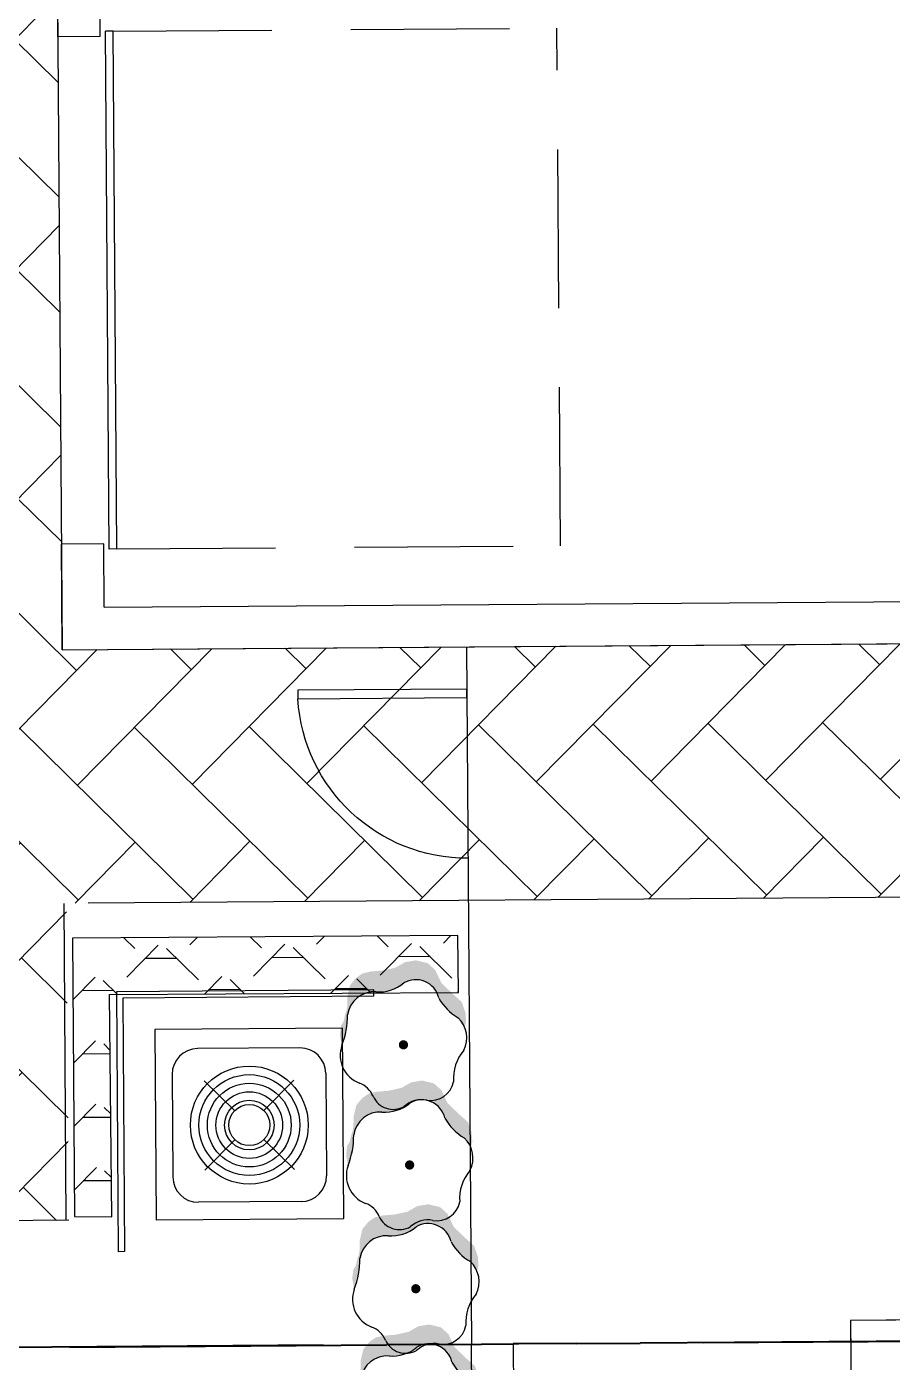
# Model space of a CAD drawing. Header units: feet. Extents: x 919634 to 928945, y 707022 to 708026.
# Drawn here: x 921010.41 to 921024.07, y 707142.37 to 707163.43 of the extents above; entities that cross this region are included whole.
import ezdxf

# ---------------------------------------------------------------- set-up
doc = ezdxf.new("R2010")
doc.units = ezdxf.units.FT
doc.header["$LTSCALE"] = 20
doc.header["$MEASUREMENT"] = 0
doc.linetypes.add('Site Plan$0$HIDDEN2', pattern=[0.1875, 0.125, -0.0625])
doc.linetypes.add('Site Plan$0$PHANTOM2', pattern=[1.25, 0.625, -0.125, 0.125, -0.125, 0.125, -0.125])
for name, color, linetype in [('-u-site-xref', 7, 'Continuous'), ('Site Plan$0$-u-site-bldg_interior', 252, 'Continuous'), ('Site Plan$0$-u-site-fence', 4, 'Site Plan$0$FENCELINE1'), ('Site Plan$0$A-DOOR-EXT_WINDOWS', 253, 'Continuous'), ('Site Plan$0$A-HVAC-EXT', 253, 'Continuous'), ('Site Plan$0$SP-BLDG-ROOF ABOVE', 4, 'Site Plan$0$HIDDEN2'), ('Site Plan$0$SP-LOT PAVERS', 254, 'Continuous'), ('x-RL TH6-LP Block$0$L-002', 253, 'Continuous'), ('x-RL TH6-LP Block$0$LK-SHRB-035M', 253, 'Continuous'), ('x-RL TH6-LP Block$0$LK-SHRB-TRNK', 253, 'Continuous'), ('x-RL TH6-LP Block$0$LP-PATT-SHAR', 253, 'Continuous'), ('x-RL TH6-LP Block$0$LP-SHAR-BRDR-CONT', 253, 'Continuous'), ('x-RL TH6-LP Block$0$LP-SHRB', 253, 'Continuous')]:
    doc.layers.add(name, color=color, linetype=linetype)
for name, color, linetype, lineweight in [('Site Plan$0$SP-LOT LINES', 252, 'Site Plan$0$PHANTOM2', 40), ('Site Plan$0$SP-SIDEWALK', 2, 'Continuous', 25), ('SP-BUILDING-FOOTPRINT', 1, 'Continuous', 25)]:
    doc.layers.add(name, color=color, linetype=linetype, lineweight=lineweight)
doc.layers.add('x-RL TH6-LP Block$0$LK-SHRB-SHAD', color=253, linetype='Continuous', plot=False)
doc.layers.get('-u-site-xref').off()
doc.linetypes.add('Site Plan$0$FENCELINE1', pattern='A,0.25,-0.1,[133,ltypeshp.shx,S=0.1,R=0,X=-0.1,Y=0],-0.1,1', length=1.45)

# ---------------------------------------------------------------- blocks, each defined once
blk = doc.blocks.new('Site Plan$0$A$C11AE1C12')
at = {"layer": 'Site Plan$0$A-HVAC-EXT'}
for p, q in [((44.00000011394877, 44.54105635897122), (1.139487721957266e-07, 44.54105635897122)), ((1.139487721957266e-07, 44.54105635897122), (1.139487721957266e-07, 2.501133167243097e-06)), ((44.00000011394877, 2.501133167243097e-06), (44.00000011394877, 44.54105635897122)), ((34.00000011394877, 40.00000250113317), (10.00000011394877, 40.00000250113317)), ((4.000000113948772, 34.00000250113317), (4.000000113948772, 10.00000250113317)), ((18.5977306969362, 25.40227191814392), (11.52666288505861, 32.47333973002787)), ((25.40226953096135, 25.40227191814392), (32.47333734284621, 32.47333973002787)), ((40.00000011394877, 34.00000250113317), (40.00000011394877, 10.00000250113317)), ((11.52666288505861, 11.52666527223846), (18.5977306969362, 18.59773308412241)), ((32.47333734284621, 11.52666527223846), (25.40226953096135, 18.59773308412241)), ((34.00000011394877, 4.000002501133167), (10.00000011394877, 4.000002501133167)), ((1.139487721957266e-07, 2.501133167243097e-06), (44.00000011394877, 2.501133167243097e-06))]:
    blk.add_line(p, q, dxfattribs=at)
for radius in [13.81153555240985, 11.81153555240985, 9.81153555240985, 7.81153555240985, 5.81153555240985, 4.81153555240985]:
    blk.add_circle((22.00000011394877, 22.00000250113317), radius, dxfattribs=at)
for centre, start, end in [((10.00000011394877, 34.00000250113317), 90, 180), ((34.00000011394877, 34.00000250113317), 0, 90), ((10.00000011394877, 10.00000250113317), 180, 270), ((34.00000011394877, 10.00000250113317), 270, 0)]:
    blk.add_arc(centre, 6, start, end, dxfattribs=at)
blk = doc.blocks.new('Site Plan$0$A$C05C92244')
at = {"layer": 'Site Plan$0$A-DOOR-EXT_WINDOWS'}
blk.add_lwpolyline([(32.00389335552609, 32.04769828175449), (32.00389335552609, 0.04381521808500111), (30.40369920234298, 0.04381521808500111), (30.40369920234298, 32.04769828175449)], close=True, dxfattribs=at)
blk.add_arc((32.07979910527501, 32.07980389018303), 32.07980487913881, 180.0573418751565, 267.0050566959838, dxfattribs=at)
blk = doc.blocks.new('Site Plan')
at = {"layer": 'Site Plan$0$SP-LOT PAVERS'}
h = blk.add_hatch(dxfattribs=at)
h.set_pattern_fill('AR-HBONE', color=256, scale=0.32, angle=-89.58178215075662)
h.set_pattern_definition([(315.4182178492434, (0, 0), (1.810145136983853, 0.01321298806884015), [3.84, -1.28]), (45.41821784924338, (0.9116790626081567, -0.8984660745381309), (1.810145136983853, 0.01321298806884), [3.84, -1.28])])
h.paths.add_polyline_path([(921011.0742972601, 707144.6047238099), (920991.0747676169, 707144.4618016653), (920990.9389918532, 707163.4613165258), (921010.8991621824, 707163.6038919752), (921010.9706235597, 707153.6040844824), (921031.2201055855, 707153.7489213148), (921031.2963310342, 707143.0824628564), (921026.9631486626, 707143.0514967423), (921026.915508391, 707149.717944584), (921011.0385676002, 707149.6044835942)])
at = {"layer": 'Site Plan$0$-u-site-bldg_interior'}
for p, q in [((921010.9015446623, 707163.2705043239, 2.697553342125345e-08), (921010.8920165385, 707164.6038036123, 2.697553342125345e-08)), ((921011.5681943065, 707163.2752683858, 2.697553342125345e-08), (921011.5610482136, 707164.275242852, 2.697553342125345e-08)), ((921011.7759268127, 707163.3600883605, 2.697553342125345e-08), (921011.6509300043, 707163.359195099, 2.697553342125345e-08)), ((921011.7092897624, 707155.1927369571, 2.697553342125345e-08), (921011.6509300043, 707163.359195099, 2.697553342125345e-08)), ((921011.8342865708, 707155.1936302187, 2.697553342125345e-08), (921011.7759268127, 707163.3600883605, 2.697553342125345e-08)), ((921011.5681943065, 707163.2752683858, 2.697553342125345e-08), (921010.9015446623, 707163.2705043239, 2.697553342125345e-08)), ((921011.6253630491, 707155.275472655, 2.697553342125345e-08), (921010.958713405, 707155.2707085931, 2.697553342125345e-08)), ((921010.9706235597, 707153.6040844824, 2.697553342125345e-08), (921010.958713405, 707155.2707085931, 2.697553342125345e-08)), ((921011.6325091419, 707154.2754981886, 2.697553342125345e-08), (921011.6253630491, 707155.275472655, 2.697553342125345e-08)), ((921011.8342865708, 707155.1936302187, 2.697553342125345e-08), (921011.7092897624, 707155.1927369571, 2.697553342125345e-08)), ((921011.6325091419, 707154.2754981886, 2.697553342125345e-08), (921027.6086771014, 707154.3897325883, 2.697553342125345e-08)), ((921010.9706235597, 707153.6040844824, 2.697553342125345e-08), (921027.6134411633, 707153.723082944, 2.697553342125345e-08)), ((921030.9554321346, 707143.0800266992, 2.697553342125345e-08), (921023.4116118965, 707143.0261164829, 2.697553752533984e-08)), ((921023.4116118965, 707143.0261164829, 2.697553752533984e-08), (921023.430668144, 707140.359517906, 2.697553752533984e-08))]:
    blk.add_line(p, q, dxfattribs=at)
at = {"layer": 'Site Plan$0$-u-site-fence', "ltscale": 0.15}
for p, q in [((921017.3506851267, 707153.6497275487, 2.697553471474746e-08), (921017.4292915843, 707142.6500872802, 2.697553471474746e-08)), ((921017.4292959324, 707142.6499882167, 2.697553752533984e-08), (921023.4142402046, 707142.6926435279, 2.697553752533984e-08))]:
    blk.add_line(p, q, dxfattribs=at)
at = {"layer": 'Site Plan$0$-u-site-fence', "ltscale": 0.15, "elevation": 2.697553752533984e-08}
blk.add_lwpolyline([(921017.5034487759, 707131.6502724006), (921017.4293046216, 707142.6500232193)], dxfattribs=at)
at = {"layer": 'Site Plan$0$SP-BLDG-ROOF ABOVE'}
for p, q in [((921011.7759268127, 707163.3600883605, 2.697553342125345e-08), (921018.7757480771, 707163.4101110103, 2.697553342125345e-08)), ((921018.8341078352, 707155.2436528686, 2.697553342125345e-08), (921018.7757480771, 707163.4101110103, 2.697553342125345e-08)), ((921011.8342865708, 707155.1936302187, 2.697553342125345e-08), (921018.8341078352, 707155.2436528686, 2.697553342125345e-08)), ((921011.8343273634, 707155.1935638073, 2.697553342125345e-08), (921018.8341486279, 707155.2435864571, 2.697553342125345e-08))]:
    blk.add_line(p, q, dxfattribs=at)
at = {"layer": 'Site Plan$0$SP-BLDG-ROOF ABOVE', "elevation": 2.697553752533984e-08}
blk.add_lwpolyline([(921018.0884177539, 707142.6546858455), (921018.1670239712, 707131.6550792046)], dxfattribs=at)
at = {"layer": 'Site Plan$0$SP-LOT LINES', "ltscale": 0.4, "elevation": 2.697553752533984e-08}
for points in [[(921084.9294455975, 707165.1330237183), (921085.0866596398, 707143.1335854585), (920991.0890598026, 707142.4618527323), (920990.9318457603, 707164.4612909921)], [(921085.0866596398, 707143.1335854585), (921085.2438736821, 707121.1341471988), (920991.246273845, 707120.4624144726), (920991.0890598026, 707142.4618527323)]]:
    blk.add_lwpolyline(points, close=True, dxfattribs=at)
at = {"layer": 'Site Plan$0$SP-SIDEWALK'}
for p, q in [((921026.915508391, 707149.717944584, 2.697553342125345e-08), (921011.3794261838, 707149.6069194634, 2.697553752533984e-08)), ((921011.0349375557, 707144.6044425344, 2.69755367689106e-08), (921010.9992078958, 707149.6042023187, 2.69755367689106e-08)), ((921015.8891062831, 707148.2392240391, 2.697553768795202e-08), (921011.8258574408, 707148.2101869443, 2.697553768795202e-08)), ((921011.8258574408, 707148.2101869443, 2.697553768795202e-08), (921011.8551568288, 707144.1102346411, 2.697553768795202e-08)), ((921015.8898208924, 707148.1392265925, 2.697553768795202e-08), (921015.8891062831, 707148.2392240391, 2.697553768795202e-08)), ((921015.8898208924, 707148.1392265925, 2.697553768795202e-08), (921011.9265694967, 707148.110904107, 2.697553768795202e-08)), ((921011.9265694967, 707148.110904107, 2.697553768795202e-08), (921011.9551542753, 707144.1109492504, 2.697553768795202e-08)), ((921011.074256944, 707144.6047235217, 2.697553752533984e-08), (920991.0747676169, 707144.4618016651, 2.697553752533984e-08)), ((921011.9551542753, 707144.1109492504, 2.697553768795202e-08), (921011.8551568288, 707144.1102346411, 2.697553768795202e-08))]:
    blk.add_line(p, q, dxfattribs=at)
at = {"layer": 'Site Plan$0$-u-site-fence', "xscale": -0.08333333333333334, "yscale": 0.08333333333333334, "zscale": 0.08333333333333333, "rotation": 270.4094444441301}
blk.add_blockref('Site Plan$0$A$C05C92244', (921014.7039327001, 707150.297311244, 2.697553342125345e-08), dxfattribs=at)
at = {"layer": 'Site Plan$0$A-HVAC-EXT', "extrusion": (0, 0, -1), "xscale": -0.06735359270068556, "yscale": 0.06735359270068556, "zscale": -0.06735359270068556, "rotation": 359.5905555558699}
blk.add_blockref('Site Plan$0$A$C11AE1C12', (-921012.4515680483, 707144.6145663527, -2.697553768795202e-08), dxfattribs=at)
blk = doc.blocks.new('x-RL TH6-LP Block$0$SHRUB-LRG-003')
at = {"layer": 'x-RL TH6-LP Block$0$LK-SHRB-SHAD'}
blk.add_hatch(color=256, dxfattribs=at).paths.add_polyline_path([(0.5823448908860502, 0.3294315330898989), (0.5474295743357604, 0.3798421583341067), (0.4893238386986631, 0.4296183674934504), (0.400550371658305, 0.4519936910694149), (0.3208870769566605, 0.4544816724315837), (0.2860343821121365, 0.4594576421304382), (0.2561606452339937, 0.4694095780408851), (0.2486922110144558, 0.4718975594030503), (0.1889447372581845, 0.4868254650123554), (0.1590710003800417, 0.5067293333459943), (0.11923935302916, 0.511705303044856), (0.1018130083369986, 0.5141932878942725), (0.07193927145885759, 0.5141932878942725), (0.007212845196280071, 0.5017533671343983), (0.08312134347994338, 0.472746950344888, 0.0648646510172338), (0.2481422112722598, 0.4529773142842117, -0.006063235190741959), (0.2533806476452352, 0.4520754065480297), (0.2561606452339902, 0.4519936910694149), (0.2585664089195543, 0.4510528702587173, -0.1298769770943451), (0.3586502616521212, 0.400835352371999), (0.368187158527018, 0.3947700604561533), (0.4129977638442224, 0.342522399541739), (0.4175474829881125, 0.3167561325976109, -0.1111018158062776), (0.4322477985017148, 0.2216692041627049, 0.003608637105293954), (0.431885593835192, 0.2171288508789928), (0.4421116295042538, 0.1115232379830715, 0.01201918114312195), (0.4464416540740839, 0.0969859283029848), (0.4827031480732327, 0.02903643405529621), (0.4970634082651255, 0.001177367000945395, 0.007063647914282343), (0.5026189744786382, -0.00579533988766201, -0.04880061465009704), (0.518194794484776, -0.03981776106626), (0.5250242771372431, -0.05306703459047668), (0.5250242771372431, -0.06513047457167076, -0.09793779078480093), (0.5250242771372431, -0.1396888812866095), (0.5250242771372431, -0.1575623564192981), (0.5158012560104854, -0.1715592789416718, -0.1076578746823846), (0.4707952584374393, -0.2398607012645968), (0.4578083691614321, -0.2595696968859471), (0.370676634780164, -0.2919134859794639), (0.2686080374199129, -0.3665530000769373), (0.2138395216300193, -0.4511444535721196), (0.1441341374010587, -0.5009041296371031), (0.1864552610050332, -0.51085606554755), (0.258650126947229, -0.5058800993359576), (0.344995822146057, -0.4763531505789693), (0.4105082821309782, -0.4038727588693121), (0.5001294927654047, -0.3118173578003578), (0.6071770480920389, -0.2620576782481194), (0.6619994876735564, -0.2016774924870717), (0.6854234018013692, -0.1064774068995753), (0.6719034798147039, -0.01823526064753622), (0.6270928744974942, 0.06138022314879166), (0.6046875718388893, 0.1658755449776095), (0.597219137619355, 0.2629069157454111)])
at = {"layer": 'x-RL TH6-LP Block$0$LK-SHRB-035M'}
for centre, radius, start, end in [((-0.08377323303944628, 0.2740128446012911), 0.2410148314504328, 69.66030257962692, 159.1136661743777), ((0.2415069132607339, 1.096206151856169), 0.643263060235758, 247.94846777484, 270.5910199691075), ((0.2135752346658641, 0.2365424991404126), 0.219177793304975, 356.1089469460938, 80.92588036899473), ((-0.4874905437243253, 0.4274506444509889), 0.1908777990837059, 291.9961274456699, 339.2865678889345), ((-0.344252865652015, 0.08553475810634126), 0.1798612492954901, 113.5090499786346, 209.6004086586038), ((0.7466102499786107, 0.1943064552262719), 0.315551059145618, 175.025396269356, 219.3558172424028), ((-0.6576237495174588, -0.1441039940954916), 0.2108728950657779, 348.5773534052316, 41.88863027199043), ((0.3365289680545622, -0.1024096779291419), 0.1921463519017287, 283.2700858267119, 30.18650749245084), ((-0.2650016799213013, -0.2198436052661243), 0.189005064244361, 169.6436695143775, 258.5100727003759), ((0.5861506970211963, -0.6644766057150449), 0.4288702278534303, 119.0130174089596, 149.3178692318652), ((-0.2765590912944358, -0.7487424786725079), 0.3446705058437789, 48.53128869969252, 94.3414469668017), ((0.05444515316131593, -0.2900011770142932), 0.2252759235935523, 242.8610345167374, 316.301893373953)]:
    blk.add_arc(centre, radius, start, end, dxfattribs=at)
at = {"layer": 'x-RL TH6-LP Block$0$LK-SHRB-TRNK', "const_width": 0.0375}
blk.add_lwpolyline([(-0.01875000000000071, 0, 1), (0.01875000000000071, 0, 1)], format="xyb", close=True, dxfattribs=at)
blk = doc.blocks.new('x-RL TH6-LP Block', base_point=(1241.69948305884, -21.8293156442694))
at = {"layer": 'x-RL TH6-LP Block$0$LP-PATT-SHAR'}
h = blk.add_hatch(dxfattribs=at)
h.set_pattern_fill('LAFX-A435-CHAINLINK', color=256, scale=10, pattern_type=2)
h.set_pattern_definition([(45, (1297.085487132592, 46.94415478660792), (0, 10.0000000000064), [0.7071099999999999, -13.4350288425]), (45, (1295.085487132592, 46.94415478660792), (0, 10.0000000000064), [0.7071099999999999, -13.4350288425]), (45, (1297.085487132592, 48.94415478660792), (0, 10.0000000000064), [0.7071099999999999, -13.4350288425]), (45, (1296.585487132592, 49.94415478660792), (0, 10.0000000000064), [0.7071099999999999, -13.4350288425]), (45, (1293.085487132592, 46.94415478660792), (0, 10.0000000000064), [0.7071099999999999, -13.4350288425]), (45, (1295.085487132592, 48.94415478660792), (0, 10.0000000000064), [0.7071099999999999, -13.4350288425]), (45, (1297.085487132592, 50.94415478660792), (0, 10.0000000000064), [0.7071099999999999, -13.4350288425]), (45, (1295.585487132592, 49.94415478660792), (0, 10.0000000000064), [0.7071099999999999, -13.4350288425]), (45, (1296.585487132592, 51.94415478660792), (0, 10.0000000000064), [0.7071099999999999, -13.4350288425]), (45, (1294.585487132592, 49.94415478660792), (0, 10.0000000000064), [0.7071099999999999, -13.4350288425]), (45, (1293.085487132592, 48.94415478660792), (0, 10.0000000000064), [0.7071099999999999, -13.4350288425]), (45, (1295.085487132592, 50.94415478660792), (0, 10.0000000000064), [0.7071099999999999, -13.4350288425]), (45, (1297.085487132592, 52.94415478660792), (0, 10.0000000000064), [0.7071099999999999, -13.4350288425]), (45, (1293.585487132592, 49.94415478660792), (0, 10.0000000000064), [0.7071099999999999, -13.4350288425]), (45, (1295.585487132592, 51.94415478660792), (0, 10.0000000000064), [0.7071099999999999, -13.4350288425]), (45, (1294.585487132592, 51.94415478660792), (0, 10.0000000000064), [0.7071099999999999, -13.4350288425]), (45, (1296.585487132592, 53.94415478660792), (0, 10.0000000000064), [0.7071099999999999, -13.4350288425]), (45, (1293.085487132592, 50.94415478660792), (0, 10.0000000000064), [0.7071099999999999, -13.4350288425]), (45, (1295.085487132592, 52.94415478660792), (0, 10.0000000000064), [0.7071099999999999, -13.4350288425]), (45, (1293.585487132592, 51.94415478660792), (0, 10.0000000000064), [0.7071099999999999, -13.4350288425]), (45, (1295.585487132592, 53.94415478660792), (0, 10.0000000000064), [0.7071099999999999, -13.4350288425]), (45, (1296.585487132592, 55.94415478660792), (0, 10.0000000000064), [0.7071099999999999, -13.4350288425]), (45, (1294.585487132592, 53.94415478660792), (0, 10.0000000000064), [0.7071099999999999, -13.4350288425]), (45, (1293.085487132592, 52.94415478660792), (0, 10.0000000000064), [0.7071099999999999, -13.4350288425]), (45, (1293.585487132592, 53.94415478660792), (0, 10.0000000000064), [0.7071099999999999, -13.4350288425]), (45, (1295.585487132592, 55.94415478660792), (0, 10.0000000000064), [0.7071099999999999, -13.4350288425]), (45, (1294.585487132592, 55.94415478660792), (0, 10.0000000000064), [0.7071099999999999, -13.4350288425]), (45, (1293.085487132592, 54.94415478660792), (0, 10.0000000000064), [0.7071099999999999, -13.4350288425]), (45, (1293.585487132592, 55.94415478660792), (0, 10.0000000000064), [0.7071099999999999, -13.4350288425]), (45, (1292.085487132592, 54.94415478660792), (0, 10.0000000000064), [0.7071099999999999, -13.4350288425]), (45, (1296.585487132592, 47.94415478660792), (0, 10.0000000000064), [0.7071099999999999, -13.4350288425]), (45, (1295.585487132592, 47.94415478660792), (0, 10.0000000000064), [0.7071099999999999, -13.4350288425]), (45, (1294.585487132592, 47.94415478660792), (0, 10.0000000000064), [0.7071099999999999, -13.4350288425]), (45, (1293.585487132592, 47.94415478660792), (0, 10.0000000000064), [0.7071099999999999, -13.4350288425]), (45, (1292.085487132592, 46.94415478660792), (0, 10.0000000000064), [0.7071099999999999, -13.4350288425]), (45, (1291.085487132592, 46.94415478660792), (0, 10.0000000000064), [0.7071099999999999, -13.4350288425]), (45, (1292.085487132592, 48.94415478660792), (0, 10.0000000000064), [0.7071099999999999, -13.4350288425]), (45, (1290.085487132592, 46.94415478660792), (0, 10.0000000000064), [0.7071099999999999, -13.4350288425]), (45, (1292.585487132592, 49.94415478660792), (0, 10.0000000000064), [0.7071099999999999, -13.4350288425]), (45, (1291.085487132592, 48.94415478660792), (0, 10.0000000000064), [0.7071099999999999, -13.4350288425]), (45, (1289.085487132592, 46.94415478660792), (0, 10.0000000000064), [0.7071099999999999, -13.4350288425]), (45, (1291.585487132592, 49.94415478660792), (0, 10.0000000000064), [0.7071099999999999, -13.4350288425]), (45, (1292.085487132592, 50.94415478660792), (0, 10.0000000000064), [0.7071099999999999, -13.4350288425]), (45, (1290.085487132592, 48.94415478660792), (0, 10.0000000000064), [0.7071099999999999, -13.4350288425]), (45, (1288.085487132592, 46.94415478660792), (0, 10.0000000000064), [0.7071099999999999, -13.4350288425]), (45, (1292.585487132592, 51.94415478660792), (0, 10.0000000000064), [0.7071099999999999, -13.4350288425]), (45, (1290.585487132592, 49.94415478660792), (0, 10.0000000000064), [0.7071099999999999, -13.4350288425]), (45, (1291.085487132592, 50.94415478660792), (0, 10.0000000000064), [0.7071099999999999, -13.4350288425]), (45, (1289.085487132592, 48.94415478660792), (0, 10.0000000000064), [0.7071099999999999, -13.4350288425]), (45, (1291.585487132592, 51.94415478660792), (0, 10.0000000000064), [0.7071099999999999, -13.4350288425]), (45, (1289.585487132592, 49.94415478660792), (0, 10.0000000000064), [0.7071099999999999, -13.4350288425]), (45, (1292.085487132592, 52.94415478660792), (0, 10.0000000000064), [0.7071099999999999, -13.4350288425]), (45, (1290.085487132592, 50.94415478660792), (0, 10.0000000000064), [0.7071099999999999, -13.4350288425]), (45, (1288.085487132592, 48.94415478660792), (0, 10.0000000000064), [0.7071099999999999, -13.4350288425]), (45, (1292.585487132592, 53.94415478660792), (0, 10.0000000000064), [0.7071099999999999, -13.4350288425]), (45, (1290.585487132592, 51.94415478660792), (0, 10.0000000000064), [0.7071099999999999, -13.4350288425]), (45, (1288.585487132592, 49.94415478660792), (0, 10.0000000000064), [0.7071099999999999, -13.4350288425]), (45, (1291.085487132592, 52.94415478660792), (0, 10.0000000000064), [0.7071099999999999, -13.4350288425]), (45, (1289.085487132592, 50.94415478660792), (0, 10.0000000000064), [0.7071099999999999, -13.4350288425]), (45, (1291.585487132592, 53.94415478660792), (0, 10.0000000000064), [0.7071099999999999, -13.4350288425]), (45, (1289.585487132592, 51.94415478660792), (0, 10.0000000000064), [0.7071099999999999, -13.4350288425]), (45, (1287.585487132592, 49.94415478660792), (0, 10.0000000000064), [0.7071099999999999, -13.4350288425]), (45, (1290.085487132592, 52.94415478660792), (0, 10.0000000000064), [0.7071099999999999, -13.4350288425]), (45, (1288.085487132592, 50.94415478660792), (0, 10.0000000000064), [0.7071099999999999, -13.4350288425]), (45, (1292.585487132592, 55.94415478660792), (0, 10.0000000000064), [0.7071099999999999, -13.4350288425]), (45, (1290.585487132592, 53.94415478660792), (0, 10.0000000000064), [0.7071099999999999, -13.4350288425]), (45, (1288.585487132592, 51.94415478660792), (0, 10.0000000000064), [0.7071099999999999, -13.4350288425]), (45, (1289.085487132592, 52.94415478660792), (0, 10.0000000000064), [0.7071099999999999, -13.4350288425]), (45, (1291.585487132592, 55.94415478660792), (0, 10.0000000000064), [0.7071099999999999, -13.4350288425]), (45, (1289.585487132592, 53.94415478660792), (0, 10.0000000000064), [0.7071099999999999, -13.4350288425]), (45, (1287.585487132592, 51.94415478660792), (0, 10.0000000000064), [0.7071099999999999, -13.4350288425]), (45, (1288.085487132592, 52.94415478660792), (0, 10.0000000000064), [0.7071099999999999, -13.4350288425]), (45, (1290.585487132592, 55.94415478660792), (0, 10.0000000000064), [0.7071099999999999, -13.4350288425]), (45, (1288.585487132592, 53.94415478660792), (0, 10.0000000000064), [0.7071099999999999, -13.4350288425]), (45, (1289.085487132592, 54.94415478660792), (0, 10.0000000000064), [0.7071099999999999, -13.4350288425]), (45, (1289.585487132592, 55.94415478660792), (0, 10.0000000000064), [0.7071099999999999, -13.4350288425]), (45, (1287.585487132592, 53.94415478660792), (0, 10.0000000000064), [0.7071099999999999, -13.4350288425]), (45, (1288.085487132592, 54.94415478660792), (0, 10.0000000000064), [0.7071099999999999, -13.4350288425]), (45, (1288.585487132592, 55.94415478660792), (0, 10.0000000000064), [0.7071099999999999, -13.4350288425]), (45, (1287.585487132592, 55.94415478660792), (0, 10.0000000000064), [0.7071099999999999, -13.4350288425]), (45, (1292.585487132592, 47.94415478660792), (0, 10.0000000000064), [0.7071099999999999, -13.4350288425]), (45, (1291.585487132592, 47.94415478660792), (0, 10.0000000000064), [0.7071099999999999, -13.4350288425]), (45, (1290.585487132592, 47.94415478660792), (0, 10.0000000000064), [0.7071099999999999, -13.4350288425]), (45, (1289.585487132592, 47.94415478660792), (0, 10.0000000000064), [0.7071099999999999, -13.4350288425]), (45, (1288.585487132592, 47.94415478660792), (0, 10.0000000000064), [0.7071099999999999, -13.4350288425]), (45, (1287.585487132592, 47.94415478660792), (0, 10.0000000000064), [0.7071099999999999, -13.4350288425]), (45, (1296.085487132592, 46.94415478660792), (0, 10.0000000000064), [0.7071099999999999, -13.4350288425]), (45, (1296.085487132592, 48.94415478660792), (0, 10.0000000000064), [0.7071099999999999, -13.4350288425]), (45, (1294.085487132592, 46.94415478660792), (0, 10.0000000000064), [0.7071099999999999, -13.4350288425]), (45, (1296.085487132592, 50.94415478660792), (0, 10.0000000000064), [0.7071099999999999, -13.4350288425]), (45, (1294.085487132592, 48.94415478660792), (0, 10.0000000000064), [0.7071099999999999, -13.4350288425]), (45, (1296.085487132592, 52.94415478660792), (0, 10.0000000000064), [0.7071099999999999, -13.4350288425]), (45, (1294.085487132592, 50.94415478660792), (0, 10.0000000000064), [0.7071099999999999, -13.4350288425]), (45, (1297.085487132592, 54.94415478660792), (0, 10.0000000000064), [0.7071099999999999, -13.4350288425]), (45, (1296.085487132592, 54.94415478660792), (0, 10.0000000000064), [0.7071099999999999, -13.4350288425]), (45, (1294.085487132592, 52.94415478660792), (0, 10.0000000000064), [0.7071099999999999, -13.4350288425]), (45, (1295.085487132592, 54.94415478660792), (0, 10.0000000000064), [0.7071099999999999, -13.4350288425]), (45, (1294.085487132592, 54.94415478660792), (0, 10.0000000000064), [0.7071099999999999, -13.4350288425]), (45, (1291.085487132592, 54.94415478660792), (0, 10.0000000000064), [0.7071099999999999, -13.4350288425]), (45, (1290.085487132592, 54.94415478660792), (0, 10.0000000000064), [0.7071099999999999, -13.4350288425]), (90, (1297.585487132592, 55.44415478660792), (-10, 6.123233995736766e-16), [0.5, -9.5]), (90, (1297.585487132592, 47.44415478660792), (-10, 6.123233995736766e-16), [0.5, -9.5]), (90, (1297.585487132592, 49.44415478660792), (-10, 6.123233995736766e-16), [0.5, -9.5]), (90, (1297.585487132592, 51.44415478660792), (-10, 6.123233995736766e-16), [0.5, -9.5]), (90, (1297.585487132592, 53.44415478660792), (-10, 6.123233995736766e-16), [0.5, -9.5]), (90, (1297.085487132592, 48.44415478660792), (-10, 6.123233995736766e-16), [0.5, -9.5]), (90, (1297.085487132592, 50.44415478660792), (-10, 6.123233995736766e-16), [0.5, -9.5]), (90, (1297.085487132592, 52.44415478660792), (-10, 6.123233995736766e-16), [0.5, -9.5]), (90, (1297.085487132592, 54.44415478660792), (-10, 6.123233995736766e-16), [0.5, -9.5]), (90, (1297.085487132592, 56.44415478660792), (-10, 6.123233995736766e-16), [0.5, -9.5]), (90, (1296.585487132592, 47.44415478660792), (-10, 6.123233995736766e-16), [0.5, -9.5]), (90, (1296.585487132592, 49.44415478660792), (-10, 6.123233995736766e-16), [0.5, -9.5]), (90, (1296.585487132592, 51.44415478660792), (-10, 6.123233995736766e-16), [0.5, -9.5]), (90, (1296.585487132592, 53.44415478660792), (-10, 6.123233995736766e-16), [0.5, -9.5]), (90, (1296.585487132592, 55.44415478660792), (-10, 6.123233995736766e-16), [0.5, -9.5]), (90, (1296.585487132592, 47.44415478660792), (-10, 6.123233995736766e-16), [0.5, -9.5]), (90, (1296.585487132592, 49.44415478660792), (-10, 6.123233995736766e-16), [0.5, -9.5]), (90, (1296.585487132592, 51.44415478660792), (-10, 6.123233995736766e-16), [0.5, -9.5]), (90, (1296.585487132592, 53.44415478660792), (-10, 6.123233995736766e-16), [0.5, -9.5]), (90, (1296.585487132592, 55.44415478660792), (-10, 6.123233995736766e-16), [0.5, -9.5]), (90, (1296.085487132592, 48.44415478660792), (-10, 6.123233995736766e-16), [0.5, -9.5]), (90, (1296.085487132592, 50.44415478660792), (-10, 6.123233995736766e-16), [0.5, -9.5]), (90, (1296.085487132592, 52.44415478660792), (-10, 6.123233995736766e-16), [0.5, -9.5]), (90, (1296.085487132592, 54.44415478660792), (-10, 6.123233995736766e-16), [0.5, -9.5]), (90, (1296.085487132592, 56.44415478660792), (-10, 6.123233995736766e-16), [0.5, -9.5]), (90, (1295.585487132592, 47.44415478660792), (-10, 6.123233995736766e-16), [0.5, -9.5]), (90, (1295.585487132592, 47.44415478660792), (-10, 6.123233995736766e-16), [0.5, -9.5]), (90, (1295.585487132592, 49.44415478660792), (-10, 6.123233995736766e-16), [0.5, -9.5]), (90, (1295.585487132592, 49.44415478660792), (-10, 6.123233995736766e-16), [0.5, -9.5]), (90, (1295.585487132592, 51.44415478660792), (-10, 6.123233995736766e-16), [0.5, -9.5]), (90, (1295.585487132592, 51.44415478660792), (-10, 6.123233995736766e-16), [0.5, -9.5]), (90, (1295.585487132592, 53.44415478660792), (-10, 6.123233995736766e-16), [0.5, -9.5]), (90, (1295.585487132592, 53.44415478660792), (-10, 6.123233995736766e-16), [0.5, -9.5]), (90, (1295.585487132592, 55.44415478660792), (-10, 6.123233995736766e-16), [0.5, -9.5]), (90, (1295.585487132592, 55.44415478660792), (-10, 6.123233995736766e-16), [0.5, -9.5]), (90, (1295.085487132592, 48.44415478660792), (-10, 6.123233995736766e-16), [0.5, -9.5]), (90, (1295.085487132592, 50.44415478660792), (-10, 6.123233995736766e-16), [0.5, -9.5]), (90, (1295.085487132592, 52.44415478660792), (-10, 6.123233995736766e-16), [0.5, -9.5]), (90, (1295.085487132592, 54.44415478660792), (-10, 6.123233995736766e-16), [0.5, -9.5]), (90, (1295.085487132592, 56.44415478660792), (-10, 6.123233995736766e-16), [0.5, -9.5]), (90, (1294.585487132592, 47.44415478660792), (-10, 6.123233995736766e-16), [0.5, -9.5]), (90, (1294.585487132592, 47.44415478660792), (-10, 6.123233995736766e-16), [0.5, -9.5]), (90, (1294.585487132592, 49.44415478660792), (-10, 6.123233995736766e-16), [0.5, -9.5]), (90, (1294.585487132592, 49.44415478660792), (-10, 6.123233995736766e-16), [0.5, -9.5]), (90, (1294.585487132592, 51.44415478660792), (-10, 6.123233995736766e-16), [0.5, -9.5]), (90, (1294.585487132592, 51.44415478660792), (-10, 6.123233995736766e-16), [0.5, -9.5]), (90, (1294.585487132592, 53.44415478660792), (-10, 6.123233995736766e-16), [0.5, -9.5]), (90, (1294.585487132592, 53.44415478660792), (-10, 6.123233995736766e-16), [0.5, -9.5]), (90, (1294.585487132592, 55.44415478660792), (-10, 6.123233995736766e-16), [0.5, -9.5]), (90, (1294.585487132592, 55.44415478660792), (-10, 6.123233995736766e-16), [0.5, -9.5]), (90, (1294.085487132592, 48.44415478660792), (-10, 6.123233995736766e-16), [0.5, -9.5]), (90, (1294.085487132592, 50.44415478660792), (-10, 6.123233995736766e-16), [0.5, -9.5]), (90, (1294.085487132592, 52.44415478660792), (-10, 6.123233995736766e-16), [0.5, -9.5]), (90, (1294.085487132592, 54.44415478660792), (-10, 6.123233995736766e-16), [0.5, -9.5]), (90, (1294.085487132592, 56.44415478660792), (-10, 6.123233995736766e-16), [0.5, -9.5]), (90, (1293.585487132592, 47.44415478660792), (-10, 6.123233995736766e-16), [0.5, -9.5]), (90, (1293.585487132592, 47.44415478660792), (-10, 6.123233995736766e-16), [0.5, -9.5]), (90, (1293.585487132592, 49.44415478660792), (-10, 6.123233995736766e-16), [0.5, -9.5]), (90, (1293.585487132592, 49.44415478660792), (-10, 6.123233995736766e-16), [0.5, -9.5]), (90, (1293.585487132592, 51.44415478660792), (-10, 6.123233995736766e-16), [0.5, -9.5]), (90, (1293.585487132592, 51.44415478660792), (-10, 6.123233995736766e-16), [0.5, -9.5]), (90, (1293.585487132592, 53.44415478660792), (-10, 6.123233995736766e-16), [0.5, -9.5]), (90, (1293.585487132592, 53.44415478660792), (-10, 6.123233995736766e-16), [0.5, -9.5]), (90, (1293.585487132592, 55.44415478660792), (-10, 6.123233995736766e-16), [0.5, -9.5]), (90, (1293.585487132592, 55.44415478660792), (-10, 6.123233995736766e-16), [0.5, -9.5]), (90, (1293.085487132592, 48.44415478660792), (-10, 6.123233995736766e-16), [0.5, -9.5]), (90, (1293.085487132592, 50.44415478660792), (-10, 6.123233995736766e-16), [0.5, -9.5]), (90, (1293.085487132592, 52.44415478660792), (-10, 6.123233995736766e-16), [0.5, -9.5]), (90, (1293.085487132592, 54.44415478660792), (-10, 6.123233995736766e-16), [0.5, -9.5]), (90, (1293.085487132592, 56.44415478660792), (-10, 6.123233995736766e-16), [0.5, -9.5]), (90, (1292.585487132592, 47.44415478660792), (-10, 6.123233995736766e-16), [0.5, -9.5]), (90, (1292.585487132592, 49.44415478660792), (-10, 6.123233995736766e-16), [0.5, -9.5]), (90, (1292.585487132592, 51.44415478660792), (-10, 6.123233995736766e-16), [0.5, -9.5]), (90, (1292.585487132592, 53.44415478660792), (-10, 6.123233995736766e-16), [0.5, -9.5]), (90, (1292.585487132592, 55.44415478660792), (-10, 6.123233995736766e-16), [0.5, -9.5]), (90, (1292.585487132592, 47.44415478660792), (-10, 6.123233995736766e-16), [0.5, -9.5]), (90, (1292.585487132592, 49.44415478660792), (-10, 6.123233995736766e-16), [0.5, -9.5]), (90, (1292.585487132592, 51.44415478660792), (-10, 6.123233995736766e-16), [0.5, -9.5]), (90, (1292.585487132592, 53.44415478660792), (-10, 6.123233995736766e-16), [0.5, -9.5]), (90, (1292.585487132592, 55.44415478660792), (-10, 6.123233995736766e-16), [0.5, -9.5]), (90, (1292.085487132592, 48.44415478660792), (-10, 6.123233995736766e-16), [0.5, -9.5]), (90, (1292.085487132592, 50.44415478660792), (-10, 6.123233995736766e-16), [0.5, -9.5]), (90, (1292.085487132592, 52.44415478660792), (-10, 6.123233995736766e-16), [0.5, -9.5]), (90, (1292.085487132592, 54.44415478660792), (-10, 6.123233995736766e-16), [0.5, -9.5]), (90, (1292.085487132592, 56.44415478660792), (-10, 6.123233995736766e-16), [0.5, -9.5]), (90, (1291.585487132592, 47.44415478660792), (-10, 6.123233995736766e-16), [0.5, -9.5]), (90, (1291.585487132592, 49.44415478660792), (-10, 6.123233995736766e-16), [0.5, -9.5]), (90, (1291.585487132592, 51.44415478660792), (-10, 6.123233995736766e-16), [0.5, -9.5]), (90, (1291.585487132592, 53.44415478660792), (-10, 6.123233995736766e-16), [0.5, -9.5]), (90, (1291.585487132592, 55.44415478660792), (-10, 6.123233995736766e-16), [0.5, -9.5]), (90, (1291.585487132592, 47.44415478660792), (-10, 6.123233995736766e-16), [0.5, -9.5]), (90, (1291.585487132592, 49.44415478660792), (-10, 6.123233995736766e-16), [0.5, -9.5]), (90, (1291.585487132592, 51.44415478660792), (-10, 6.123233995736766e-16), [0.5, -9.5]), (90, (1291.585487132592, 53.44415478660792), (-10, 6.123233995736766e-16), [0.5, -9.5]), (90, (1291.585487132592, 55.44415478660792), (-10, 6.123233995736766e-16), [0.5, -9.5]), (90, (1291.085487132592, 48.44415478660792), (-10, 6.123233995736766e-16), [0.5, -9.5]), (90, (1291.085487132592, 50.44415478660792), (-10, 6.123233995736766e-16), [0.5, -9.5]), (90, (1291.085487132592, 52.44415478660792), (-10, 6.123233995736766e-16), [0.5, -9.5]), (90, (1291.085487132592, 54.44415478660792), (-10, 6.123233995736766e-16), [0.5, -9.5]), (90, (1291.085487132592, 56.44415478660792), (-10, 6.123233995736766e-16), [0.5, -9.5]), (90, (1290.585487132592, 47.44415478660792), (-10, 6.123233995736766e-16), [0.5, -9.5]), (90, (1290.585487132592, 47.44415478660792), (-10, 6.123233995736766e-16), [0.5, -9.5]), (90, (1290.585487132592, 49.44415478660792), (-10, 6.123233995736766e-16), [0.5, -9.5]), (90, (1290.585487132592, 49.44415478660792), (-10, 6.123233995736766e-16), [0.5, -9.5]), (90, (1290.585487132592, 51.44415478660792), (-10, 6.123233995736766e-16), [0.5, -9.5]), (90, (1290.585487132592, 51.44415478660792), (-10, 6.123233995736766e-16), [0.5, -9.5]), (90, (1290.585487132592, 53.44415478660792), (-10, 6.123233995736766e-16), [0.5, -9.5]), (90, (1290.585487132592, 53.44415478660792), (-10, 6.123233995736766e-16), [0.5, -9.5]), (90, (1290.585487132592, 55.44415478660792), (-10, 6.123233995736766e-16), [0.5, -9.5]), (90, (1290.585487132592, 55.44415478660792), (-10, 6.123233995736766e-16), [0.5, -9.5]), (90, (1290.085487132592, 48.44415478660792), (-10, 6.123233995736766e-16), [0.5, -9.5]), (90, (1290.085487132592, 50.44415478660792), (-10, 6.123233995736766e-16), [0.5, -9.5]), (90, (1290.085487132592, 52.44415478660792), (-10, 6.123233995736766e-16), [0.5, -9.5]), (90, (1290.085487132592, 54.44415478660792), (-10, 6.123233995736766e-16), [0.5, -9.5]), (90, (1290.085487132592, 56.44415478660792), (-10, 6.123233995736766e-16), [0.5, -9.5]), (90, (1289.585487132592, 47.44415478660792), (-10, 6.123233995736766e-16), [0.5, -9.5]), (90, (1289.585487132592, 47.44415478660792), (-10, 6.123233995736766e-16), [0.5, -9.5]), (90, (1289.585487132592, 49.44415478660792), (-10, 6.123233995736766e-16), [0.5, -9.5]), (90, (1289.585487132592, 49.44415478660792), (-10, 6.123233995736766e-16), [0.5, -9.5]), (90, (1289.585487132592, 51.44415478660792), (-10, 6.123233995736766e-16), [0.5, -9.5]), (90, (1289.585487132592, 51.44415478660792), (-10, 6.123233995736766e-16), [0.5, -9.5]), (90, (1289.585487132592, 53.44415478660792), (-10, 6.123233995736766e-16), [0.5, -9.5]), (90, (1289.585487132592, 53.44415478660792), (-10, 6.123233995736766e-16), [0.5, -9.5]), (90, (1289.585487132592, 55.44415478660792), (-10, 6.123233995736766e-16), [0.5, -9.5]), (90, (1289.585487132592, 55.44415478660792), (-10, 6.123233995736766e-16), [0.5, -9.5]), (90, (1289.085487132592, 48.44415478660792), (-10, 6.123233995736766e-16), [0.5, -9.5]), (90, (1289.085487132592, 50.44415478660792), (-10, 6.123233995736766e-16), [0.5, -9.5]), (90, (1289.085487132592, 52.44415478660792), (-10, 6.123233995736766e-16), [0.5, -9.5]), (90, (1289.085487132592, 54.44415478660792), (-10, 6.123233995736766e-16), [0.5, -9.5]), (90, (1289.085487132592, 56.44415478660792), (-10, 6.123233995736766e-16), [0.5, -9.5]), (90, (1288.585487132592, 47.44415478660792), (-10, 6.123233995736766e-16), [0.5, -9.5]), (90, (1288.585487132592, 47.44415478660792), (-10, 6.123233995736766e-16), [0.5, -9.5]), (90, (1288.585487132592, 49.44415478660792), (-10, 6.123233995736766e-16), [0.5, -9.5]), (90, (1288.585487132592, 49.44415478660792), (-10, 6.123233995736766e-16), [0.5, -9.5]), (90, (1288.585487132592, 51.44415478660792), (-10, 6.123233995736766e-16), [0.5, -9.5]), (90, (1288.585487132592, 51.44415478660792), (-10, 6.123233995736766e-16), [0.5, -9.5]), (90, (1288.585487132592, 53.44415478660792), (-10, 6.123233995736766e-16), [0.5, -9.5]), (90, (1288.585487132592, 53.44415478660792), (-10, 6.123233995736766e-16), [0.5, -9.5]), (90, (1288.585487132592, 55.44415478660792), (-10, 6.123233995736766e-16), [0.5, -9.5]), (90, (1288.585487132592, 55.44415478660792), (-10, 6.123233995736766e-16), [0.5, -9.5]), (90, (1288.085487132592, 48.44415478660792), (-10, 6.123233995736766e-16), [0.5, -9.5]), (90, (1288.085487132592, 50.44415478660792), (-10, 6.123233995736766e-16), [0.5, -9.5]), (90, (1288.085487132592, 52.44415478660792), (-10, 6.123233995736766e-16), [0.5, -9.5]), (90, (1288.085487132592, 54.44415478660792), (-10, 6.123233995736766e-16), [0.5, -9.5]), (90, (1288.085487132592, 56.44415478660792), (-10, 6.123233995736766e-16), [0.5, -9.5]), (90, (1287.585487132592, 47.44415478660792), (-10, 6.123233995736766e-16), [0.5, -9.5]), (90, (1287.585487132592, 49.44415478660792), (-10, 6.123233995736766e-16), [0.5, -9.5]), (90, (1287.585487132592, 51.44415478660792), (-10, 6.123233995736766e-16), [0.5, -9.5]), (90, (1287.585487132592, 53.44415478660792), (-10, 6.123233995736766e-16), [0.5, -9.5]), (90, (1287.585487132592, 55.44415478660792), (-10, 6.123233995736766e-16), [0.5, -9.5]), (135, (1297.585487132592, 55.94415478660792), (-10.0000000000064, 1.110223024625157e-15), [0.7071099999999999, -13.4350288425]), (135, (1296.585487132592, 55.94415478660792), (-10.0000000000064, 1.110223024625157e-15), [0.7071099999999999, -13.4350288425]), (135, (1295.585487132592, 55.94415478660792), (-10.0000000000064, 1.110223024625157e-15), [0.7071099999999999, -13.4350288425]), (135, (1294.585487132592, 55.94415478660792), (-10.0000000000064, 1.110223024625157e-15), [0.7071099999999999, -13.4350288425]), (135, (1295.085487132592, 52.94415478660792), (-10.0000000000064, 1.110223024625157e-15), [0.7071099999999999, -13.4350288425]), (135, (1295.085487132592, 50.94415478660792), (-10.0000000000064, 1.110223024625157e-15), [0.7071099999999999, -13.4350288425]), (135, (1295.085487132592, 48.94415478660792), (-10.0000000000064, 1.110223024625157e-15), [0.7071099999999999, -13.4350288425]), (135, (1295.085487132592, 46.94415478660792), (-10.0000000000064, 1.110223024625157e-15), [0.7071099999999999, -13.4350288425]), (135, (1292.585487132592, 47.94415478660792), (-10.0000000000064, 1.110223024625157e-15), [0.7071099999999999, -13.4350288425]), (135, (1291.585487132592, 47.94415478660792), (-10.0000000000064, 1.110223024625157e-15), [0.7071099999999999, -13.4350288425]), (135, (1290.585487132592, 47.94415478660792), (-10.0000000000064, 1.110223024625157e-15), [0.7071099999999999, -13.4350288425]), (135, (1293.085487132592, 54.94415478660792), (-10.0000000000064, 1.110223024625157e-15), [0.7071099999999999, -13.4350288425]), (135, (1292.085487132592, 54.94415478660792), (-10.0000000000064, 1.110223024625157e-15), [0.7071099999999999, -13.4350288425]), (135, (1293.085487132592, 52.94415478660792), (-10.0000000000064, 1.110223024625157e-15), [0.7071099999999999, -13.4350288425]), (135, (1291.085487132592, 54.94415478660792), (-10.0000000000064, 1.110223024625157e-15), [0.7071099999999999, -13.4350288425]), (135, (1292.085487132592, 52.94415478660792), (-10.0000000000064, 1.110223024625157e-15), [0.7071099999999999, -13.4350288425]), (135, (1290.085487132592, 54.94415478660792), (-10.0000000000064, 1.110223024625157e-15), [0.7071099999999999, -13.4350288425]), (135, (1293.085487132592, 50.94415478660792), (-10.0000000000064, 1.110223024625157e-15), [0.7071099999999999, -13.4350288425]), (135, (1291.085487132592, 52.94415478660792), (-10.0000000000064, 1.110223024625157e-15), [0.7071099999999999, -13.4350288425]), (135, (1289.085487132592, 54.94415478660792), (-10.0000000000064, 1.110223024625157e-15), [0.7071099999999999, -13.4350288425]), (135, (1292.085487132592, 50.94415478660792), (-10.0000000000064, 1.110223024625157e-15), [0.7071099999999999, -13.4350288425]), (135, (1290.085487132592, 52.94415478660792), (-10.0000000000064, 1.110223024625157e-15), [0.7071099999999999, -13.4350288425]), (135, (1288.085487132592, 54.94415478660792), (-10.0000000000064, 1.110223024625157e-15), [0.7071099999999999, -13.4350288425]), (135, (1293.085487132592, 48.94415478660792), (-10.0000000000064, 1.110223024625157e-15), [0.7071099999999999, -13.4350288425]), (135, (1291.085487132592, 50.94415478660792), (-10.0000000000064, 1.110223024625157e-15), [0.7071099999999999, -13.4350288425]), (135, (1289.085487132592, 52.94415478660792), (-10.0000000000064, 1.110223024625157e-15), [0.7071099999999999, -13.4350288425]), (135, (1292.085487132592, 48.94415478660792), (-10.0000000000064, 1.110223024625157e-15), [0.7071099999999999, -13.4350288425]), (135, (1290.085487132592, 50.94415478660792), (-10.0000000000064, 1.110223024625157e-15), [0.7071099999999999, -13.4350288425]), (135, (1288.085487132592, 52.94415478660792), (-10.0000000000064, 1.110223024625157e-15), [0.7071099999999999, -13.4350288425]), (135, (1293.085487132592, 46.94415478660792), (-10.0000000000064, 1.110223024625157e-15), [0.7071099999999999, -13.4350288425]), (135, (1291.085487132592, 48.94415478660792), (-10.0000000000064, 1.110223024625157e-15), [0.7071099999999999, -13.4350288425]), (135, (1289.085487132592, 50.94415478660792), (-10.0000000000064, 1.110223024625157e-15), [0.7071099999999999, -13.4350288425]), (135, (1292.085487132592, 46.94415478660792), (-10.0000000000064, 1.110223024625157e-15), [0.7071099999999999, -13.4350288425]), (135, (1290.085487132592, 48.94415478660792), (-10.0000000000064, 1.110223024625157e-15), [0.7071099999999999, -13.4350288425]), (135, (1288.085487132592, 50.94415478660792), (-10.0000000000064, 1.110223024625157e-15), [0.7071099999999999, -13.4350288425]), (135, (1291.085487132592, 46.94415478660792), (-10.0000000000064, 1.110223024625157e-15), [0.7071099999999999, -13.4350288425]), (135, (1289.085487132592, 48.94415478660792), (-10.0000000000064, 1.110223024625157e-15), [0.7071099999999999, -13.4350288425]), (135, (1290.085487132592, 46.94415478660792), (-10.0000000000064, 1.110223024625157e-15), [0.7071099999999999, -13.4350288425]), (135, (1288.085487132592, 48.94415478660792), (-10.0000000000064, 1.110223024625157e-15), [0.7071099999999999, -13.4350288425]), (135, (1289.085487132592, 46.94415478660792), (-10.0000000000064, 1.110223024625157e-15), [0.7071099999999999, -13.4350288425]), (135, (1288.085487132592, 46.94415478660792), (-10.0000000000064, 1.110223024625157e-15), [0.7071099999999999, -13.4350288425]), (135, (1297.085487132592, 54.94415478660792), (-10.0000000000064, 1.110223024625157e-15), [0.7071099999999999, -13.4350288425]), (135, (1297.585487132592, 53.94415478660792), (-10.0000000000064, 1.110223024625157e-15), [0.7071099999999999, -13.4350288425]), (135, (1296.085487132592, 54.94415478660792), (-10.0000000000064, 1.110223024625157e-15), [0.7071099999999999, -13.4350288425]), (135, (1296.585487132592, 53.94415478660792), (-10.0000000000064, 1.110223024625157e-15), [0.7071099999999999, -13.4350288425]), (135, (1297.085487132592, 52.94415478660792), (-10.0000000000064, 1.110223024625157e-15), [0.7071099999999999, -13.4350288425]), (135, (1295.085487132592, 54.94415478660792), (-10.0000000000064, 1.110223024625157e-15), [0.7071099999999999, -13.4350288425]), (135, (1297.585487132592, 51.94415478660792), (-10.0000000000064, 1.110223024625157e-15), [0.7071099999999999, -13.4350288425]), (135, (1295.585487132592, 53.94415478660792), (-10.0000000000064, 1.110223024625157e-15), [0.7071099999999999, -13.4350288425]), (135, (1293.585487132592, 55.94415478660792), (-10.0000000000064, 1.110223024625157e-15), [0.7071099999999999, -13.4350288425]), (135, (1296.085487132592, 52.94415478660792), (-10.0000000000064, 1.110223024625157e-15), [0.7071099999999999, -13.4350288425]), (135, (1294.085487132592, 54.94415478660792), (-10.0000000000064, 1.110223024625157e-15), [0.7071099999999999, -13.4350288425]), (135, (1296.585487132592, 51.94415478660792), (-10.0000000000064, 1.110223024625157e-15), [0.7071099999999999, -13.4350288425]), (135, (1294.585487132592, 53.94415478660792), (-10.0000000000064, 1.110223024625157e-15), [0.7071099999999999, -13.4350288425]), (135, (1292.585487132592, 55.94415478660792), (-10.0000000000064, 1.110223024625157e-15), [0.7071099999999999, -13.4350288425]), (135, (1297.085487132592, 50.94415478660792), (-10.0000000000064, 1.110223024625157e-15), [0.7071099999999999, -13.4350288425]), (135, (1297.585487132592, 49.94415478660792), (-10.0000000000064, 1.110223024625157e-15), [0.7071099999999999, -13.4350288425]), (135, (1295.585487132592, 51.94415478660792), (-10.0000000000064, 1.110223024625157e-15), [0.7071099999999999, -13.4350288425]), (135, (1293.585487132592, 53.94415478660792), (-10.0000000000064, 1.110223024625157e-15), [0.7071099999999999, -13.4350288425]), (135, (1291.585487132592, 55.94415478660792), (-10.0000000000064, 1.110223024625157e-15), [0.7071099999999999, -13.4350288425]), (135, (1296.085487132592, 50.94415478660792), (-10.0000000000064, 1.110223024625157e-15), [0.7071099999999999, -13.4350288425]), (135, (1294.085487132592, 52.94415478660792), (-10.0000000000064, 1.110223024625157e-15), [0.7071099999999999, -13.4350288425]), (135, (1296.585487132592, 49.94415478660792), (-10.0000000000064, 1.110223024625157e-15), [0.7071099999999999, -13.4350288425]), (135, (1294.585487132592, 51.94415478660792), (-10.0000000000064, 1.110223024625157e-15), [0.7071099999999999, -13.4350288425]), (135, (1292.585487132592, 53.94415478660792), (-10.0000000000064, 1.110223024625157e-15), [0.7071099999999999, -13.4350288425]), (135, (1290.585487132592, 55.94415478660792), (-10.0000000000064, 1.110223024625157e-15), [0.7071099999999999, -13.4350288425]), (135, (1297.085487132592, 48.94415478660792), (-10.0000000000064, 1.110223024625157e-15), [0.7071099999999999, -13.4350288425]), (135, (1297.585487132592, 47.94415478660792), (-10.0000000000064, 1.110223024625157e-15), [0.7071099999999999, -13.4350288425]), (135, (1295.585487132592, 49.94415478660792), (-10.0000000000064, 1.110223024625157e-15), [0.7071099999999999, -13.4350288425]), (135, (1293.585487132592, 51.94415478660792), (-10.0000000000064, 1.110223024625157e-15), [0.7071099999999999, -13.4350288425]), (135, (1291.585487132592, 53.94415478660792), (-10.0000000000064, 1.110223024625157e-15), [0.7071099999999999, -13.4350288425]), (135, (1289.585487132592, 55.94415478660792), (-10.0000000000064, 1.110223024625157e-15), [0.7071099999999999, -13.4350288425]), (135, (1296.085487132592, 48.94415478660792), (-10.0000000000064, 1.110223024625157e-15), [0.7071099999999999, -13.4350288425]), (135, (1294.085487132592, 50.94415478660792), (-10.0000000000064, 1.110223024625157e-15), [0.7071099999999999, -13.4350288425]), (135, (1294.585487132592, 49.94415478660792), (-10.0000000000064, 1.110223024625157e-15), [0.7071099999999999, -13.4350288425]), (135, (1296.585487132592, 47.94415478660792), (-10.0000000000064, 1.110223024625157e-15), [0.7071099999999999, -13.4350288425]), (135, (1292.585487132592, 51.94415478660792), (-10.0000000000064, 1.110223024625157e-15), [0.7071099999999999, -13.4350288425]), (135, (1290.585487132592, 53.94415478660792), (-10.0000000000064, 1.110223024625157e-15), [0.7071099999999999, -13.4350288425]), (135, (1288.585487132592, 55.94415478660792), (-10.0000000000064, 1.110223024625157e-15), [0.7071099999999999, -13.4350288425]), (135, (1297.085487132592, 46.94415478660792), (-10.0000000000064, 1.110223024625157e-15), [0.7071099999999999, -13.4350288425]), (135, (1293.585487132592, 49.94415478660792), (-10.0000000000064, 1.110223024625157e-15), [0.7071099999999999, -13.4350288425]), (135, (1295.585487132592, 47.94415478660792), (-10.0000000000064, 1.110223024625157e-15), [0.7071099999999999, -13.4350288425]), (135, (1289.585487132592, 53.94415478660792), (-10.0000000000064, 1.110223024625157e-15), [0.7071099999999999, -13.4350288425]), (135, (1291.585487132592, 51.94415478660792), (-10.0000000000064, 1.110223024625157e-15), [0.7071099999999999, -13.4350288425]), (135, (1296.085487132592, 46.94415478660792), (-10.0000000000064, 1.110223024625157e-15), [0.7071099999999999, -13.4350288425]), (135, (1294.085487132592, 48.94415478660792), (-10.0000000000064, 1.110223024625157e-15), [0.7071099999999999, -13.4350288425]), (135, (1294.585487132592, 47.94415478660792), (-10.0000000000064, 1.110223024625157e-15), [0.7071099999999999, -13.4350288425]), (135, (1292.585487132592, 49.94415478660792), (-10.0000000000064, 1.110223024625157e-15), [0.7071099999999999, -13.4350288425]), (135, (1288.585487132592, 53.94415478660792), (-10.0000000000064, 1.110223024625157e-15), [0.7071099999999999, -13.4350288425]), (135, (1290.585487132592, 51.94415478660792), (-10.0000000000064, 1.110223024625157e-15), [0.7071099999999999, -13.4350288425]), (135, (1293.585487132592, 47.94415478660792), (-10.0000000000064, 1.110223024625157e-15), [0.7071099999999999, -13.4350288425]), (135, (1291.585487132592, 49.94415478660792), (-10.0000000000064, 1.110223024625157e-15), [0.7071099999999999, -13.4350288425]), (135, (1289.585487132592, 51.94415478660792), (-10.0000000000064, 1.110223024625157e-15), [0.7071099999999999, -13.4350288425]), (135, (1294.085487132592, 46.94415478660792), (-10.0000000000064, 1.110223024625157e-15), [0.7071099999999999, -13.4350288425]), (135, (1290.585487132592, 49.94415478660792), (-10.0000000000064, 1.110223024625157e-15), [0.7071099999999999, -13.4350288425]), (135, (1288.585487132592, 51.94415478660792), (-10.0000000000064, 1.110223024625157e-15), [0.7071099999999999, -13.4350288425]), (135, (1289.585487132592, 49.94415478660792), (-10.0000000000064, 1.110223024625157e-15), [0.7071099999999999, -13.4350288425]), (135, (1288.585487132592, 49.94415478660792), (-10.0000000000064, 1.110223024625157e-15), [0.7071099999999999, -13.4350288425]), (135, (1289.585487132592, 47.94415478660792), (-10.0000000000064, 1.110223024625157e-15), [0.7071099999999999, -13.4350288425]), (135, (1288.585487132592, 47.94415478660792), (-10.0000000000064, 1.110223024625157e-15), [0.7071099999999999, -13.4350288425])])
h.paths.add_polyline_path([(1292.483124244529, 45.99904723918635), (1292.481932795306, 52.08108168731976), (1288.091918006588, 52.0801198022307), (1288.085487132592, 51.49289176248546), (1291.58987801492, 51.50685513528131), (1291.582911684797, 45.99933543940178)])
at = {"layer": 'x-RL TH6-LP Block$0$L-002'}
blk.add_lwpolyline([(1292.483124244529, 45.99904723918635), (1292.481932795306, 52.08108168731976), (1288.091918006588, 52.0801198022307), (1288.085487132592, 51.49289176248546), (1291.58987801492, 51.50685513528131), (1291.582911684797, 45.99933543940178)], close=True, dxfattribs=at)
at = {"layer": 'x-RL TH6-LP Block$0$LP-SHAR-BRDR-CONT'}
blk.add_lwpolyline([(1292.483124244529, 45.99904723918635), (1292.481932795306, 52.08108168731976), (1288.091918006588, 52.0801198022307), (1288.085487132592, 51.49289176248546), (1291.58987801492, 51.50685513528131), (1291.582911684797, 45.99933543940178)], close=True, dxfattribs=at)
at = {"layer": 'x-RL TH6-LP Block$0$LP-SHRB', "xscale": 1.941173180313067, "yscale": 1.941173180313067, "zscale": 1.941173180313067}
for p in [(1290.764737508658, 46.87199058755484), (1285.019774037579, 46.7046748964565), (1286.916205347041, 46.7046748964565), (1288.868306199196, 46.78833274202022)]:
    blk.add_blockref('x-RL TH6-LP Block$0$SHRUB-LRG-003', p, dxfattribs=at)

msp = doc.modelspace()

# ---------------------------------------------------------------- block references
at = {"layer": '-u-site-xref'}
msp.add_blockref('Site Plan', (0, 0), dxfattribs=at)

# ---------------------------------------------------------------- next in the draw order: linework, layer by layer
at = {"layer": 'SP-BUILDING-FOOTPRINT', "elevation": 2.697553752533984e-08}
msp.add_lwpolyline([(921002.6981065494, 707208.8799054385), (921002.7790951445, 707197.5469254337), (921023.028579005, 707197.6915055121), (921023.1095675987, 707186.3585257109), (921030.9866656389, 707186.4148817759), (921031.0628915472, 707175.7483590154), (921010.813408145, 707175.6037147862), (921010.9706231012, 707153.6041486327), (921031.2201055855, 707153.7489213148), (921031.2963310342, 707143.0824628564), (921023.4116118965, 707143.0261164829), (921023.500221125, 707131.6931916997), (921003.2507381814, 707131.5484833198), (921003.3317281558, 707120.215310304)], dxfattribs=at)

# ---------------------------------------------------------------- next in the draw order: block references
at = {"layer": '-u-site-xref', "rotation": 90.41058567531952}
msp.add_blockref('x-RL TH6-LP Block', (921085.4061594126, 707098.8014033645, -2.425435158542652e-05), dxfattribs=at)

doc.saveas('drawing.dxf')
